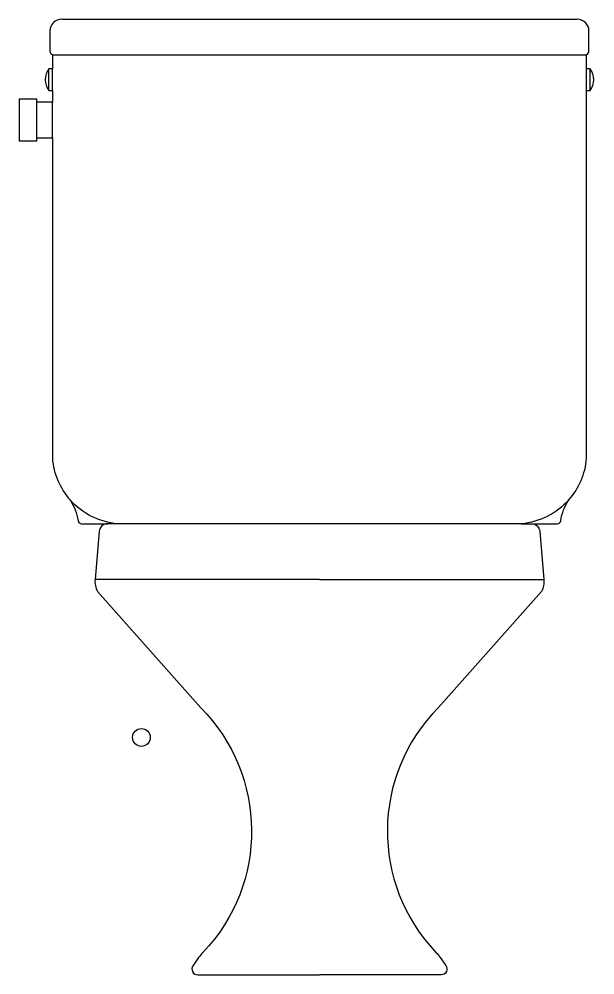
# Model space of a CAD drawing. Extents: x -861.05 to -860.565, y 508.885 to 509.69.
import ezdxf

# ---------------------------------------------------------------- set-up
doc = ezdxf.new("R2010")
doc.units = 0
doc.header["$LTSCALE"] = 50
doc.header["$MEASUREMENT"] = 0
doc.layers.get('0').update_dxf_attribs({"linetype": 'CONTINUOUS'})
doc.layers.add('A-PECAS', color=2, linetype='CONTINUOUS')
doc.layers.add('ESC1-50', color=1, linetype='CONTINUOUS')

# ---------------------------------------------------------------- blocks, each defined once
blk = doc.blocks.new('CP-919-F')
at = {"layer": 'A-PECAS'}
for points in [[(-0.217, 0.805, 0.414214), (-0.227, 0.795), (-0.227, 0.778, 0.317837), (-0.225, 0.77517), (-0.225, 0.763), (-0.228, 0.763, 0.333333), (-0.228, 0.745), (-0.225, 0.745), (-0.225, 0.735), (-0.238, 0.735), (-0.238, 0.7375), (-0.253, 0.7375), (-0.253, 0.7025), (-0.238, 0.7025), (-0.238, 0.705), (-0.225, 0.705), (-0.225, 0.435, 0.162278), (-0.21, 0.4, -0.109475), (-0.2033, 0.38256, 0.371384), (-0.20034, 0.38), (-0.17857, 0.38)], [(0.17857, 0.38), (0.20034, 0.38, 0.371384), (0.2033, 0.38256, -0.109475), (0.21, 0.4, 0.162278), (0.225, 0.435), (0.225, 0.705), (0.225, 0.735), (0.225, 0.745), (0.228, 0.745, 0.333333), (0.228, 0.763), (0.225, 0.763), (0.225, 0.77517, 0.317837), (0.227, 0.778), (0.227, 0.795, 0.414214), (0.217, 0.805)], [(-0.17, 0.38), (-0.17857, 0.38, 0.389559), (-0.18555, 0.37359), (-0.189, 0.333, 0.153597), (-0.187, 0.323), (-0.1, 0.225, -0.406195), (-0.09813, 0.01892, 0.035601), (-0.10176, 0.01454), (-0.1065, 0.00791, 0.610029), (-0.10243, 0), (-0.10163, 0), (0, 0)], [(0.17, 0.38), (0.17857, 0.38, -0.389559), (0.18555, 0.37359), (0.189, 0.333, -0.153597), (0.187, 0.323), (0.1, 0.225, 0.406195), (0.09813, 0.01892, -0.035601), (0.10176, 0.01454), (0.1065, 0.00791, -0.610029), (0.10243, 0), (0.10163, 0), (0, 0)]]:
    blk.add_lwpolyline(points, format="xyb", dxfattribs=at)
blk.add_lwpolyline([(-0.217, 0.805), (0, 0.805), (0.217, 0.805)], dxfattribs=at)
at = {"layer": 'ESC1-50'}
for points in [[(-0.225, 0.77517, 0.085165), (-0.224, 0.775), (0, 0.775), (0.224, 0.775, 0.085165), (0.225, 0.77517)], [(0.21, 0.4, -0.192582), (0.17, 0.38), (0, 0.38), (-0.17, 0.38, -0.192582), (-0.21, 0.4)]]:
    blk.add_lwpolyline(points, format="xyb", dxfattribs=at)
for points in [[(-0.228, 0.745), (-0.228, 0.763)], [(-0.225, 0.745), (-0.225, 0.763)], [(0.225, 0.745), (0.225, 0.763)], [(0.228, 0.745), (0.228, 0.763)], [(-0.238, 0.705), (-0.238, 0.735)], [(-0.225, 0.705), (-0.225, 0.735)], [(0, 0.333), (-0.189, 0.333)], [(0, 0.333), (0.189, 0.333)]]:
    blk.add_lwpolyline(points, dxfattribs=at)
blk.add_circle((-0.15, 0.2), 0.0075, dxfattribs=at)

msp = doc.modelspace()

# ---------------------------------------------------------------- block references
msp.add_blockref('CP-919-F', (-860.79653, 508.88522))

doc.saveas('drawing.dxf')
